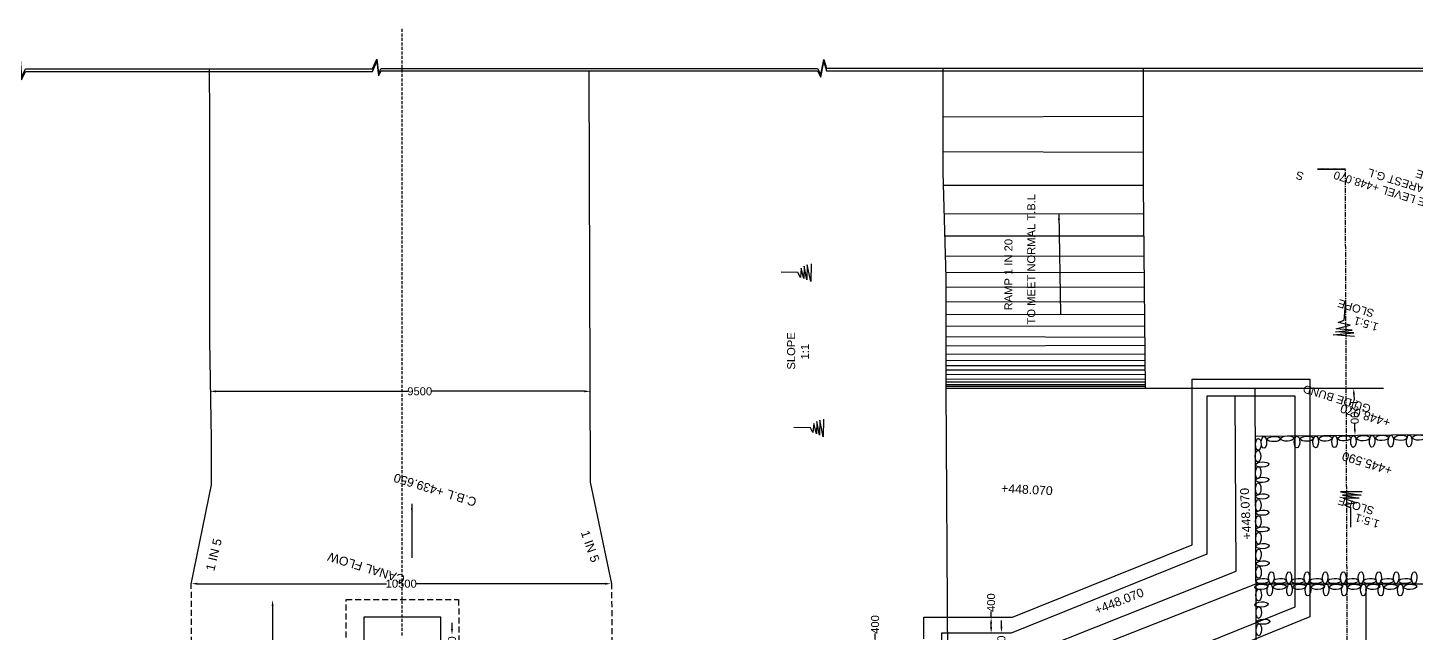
# Model space of a CAD drawing. Header units: millimetres. Extents: x 3621 to 101772, y 3733 to 84143.
# Drawn here: x 33418 to 68120, y 34486 to 49612 of the extents above; entities that cross this region are included whole.
import ezdxf

# ---------------------------------------------------------------- set-up
doc = ezdxf.new("R2010")
doc.units = ezdxf.units.MM
doc.header["$MEASUREMENT"] = 0
for name, pattern in [('CENTER', [2, 1.25, -0.25, 0.25, -0.25]), ('DASHED', [0.75, 0.5, -0.25]), ('HIDDEN', [0.375, 0.25, -0.125])]:
    doc.linetypes.add(name, pattern=pattern)
for name, color, linetype in [('DIM', 7, 'Continuous'), ('DWG', 7, 'Continuous'), ('TXT', 7, 'Continuous'), ('TXT @ 1', 7, 'Continuous')]:
    doc.layers.add(name, color=color, linetype=linetype)
doc.styles.add('Notes', font='arial.ttf')
doc.styles.get("Standard").update_dxf_attribs({"font": 'arial.ttf'})
doc.dimstyles.new('Civil', dxfattribs={"dimtxt": 200, "dimasz": 150, "dimexe": 0.1, "dimexo": 0.0625, "dimgap": 0.09, "dimtad": 0, "dimdec": 0, "dimzin": 12, "dimdsep": 46, "dimtxsty": 'Standard', "dimcen": 0.1, "dimse1": 1, "dimse2": 1, "dimadec": 0, "dimazin": 2, "dimtfac": 1, "dimtdec": 0, "dimtofl": 0, "dimtmove": 0, "dimatfit": 3, "dimfxl": 1, "dimfrac": 1, "dimtolj": 1, "dimtzin": 0, "dimarcsym": 0})

# ---------------------------------------------------------------- blocks, each defined once
blk = doc.blocks.new('*D69')
at = {"layer": 'Defpoints', "color": 0, "ltscale": 100, "transparency": 16777216}
for p in [(66518, 40606), (66557, 40607), (66551, 39432)]:
    blk.add_point(p, dxfattribs=at)
at = {"layer": 'DIM', "color": 0, "lineweight": -2, "ltscale": 100, "transparency": 16777216}
for p, q in [((66561, 40457), (66565, 40309)), ((66586, 39583), (66582, 39731))]:
    blk.add_line(p, q, dxfattribs=at)
at = {"layer": 'DIM', "color": 0, "ltscale": 100, "transparency": 16777216}
for points in [[(66586, 40457), (66536, 40456), (66557, 40607)], [(66611, 39584), (66561, 39582), (66590, 39433)]]:
    blk.add_solid(points, dxfattribs=at)
at = {"layer": 'DIM', "color": 0, "ltscale": 100, "transparency": 16777216, "insert": (66573, 40020), "char_height": 200, "attachment_point": 5, "rotation": 271.6022}
blk.add_mtext('\\A1;1200', dxfattribs=at)
blk = doc.blocks.new('*D80')
at = {"layer": 'Defpoints', "color": 0, "ltscale": 100, "transparency": 16777216}
for p in [(66864, 35709), (66999, 35709), (66999, 10815)]:
    blk.add_point(p, dxfattribs=at)
at = {"layer": 'DIM', "color": 0, "lineweight": -2, "ltscale": 100, "transparency": 16777216}
for p, q in [((66864, 35559), (66864, 23640)), ((66864, 10965), (66864, 22884))]:
    blk.add_line(p, q, dxfattribs=at)
at = {"layer": 'DIM', "color": 0, "ltscale": 100, "transparency": 16777216}
for points in [[(66839, 35559), (66889, 35559), (66864, 35709)], [(66839, 10965), (66889, 10965), (66864, 10815)]]:
    blk.add_solid(points, dxfattribs=at)
at = {"layer": 'DIM', "color": 0, "ltscale": 100, "transparency": 16777216, "insert": (66864, 23262), "char_height": 200, "attachment_point": 5, "rotation": 90}
blk.add_mtext('\\A1;25000', dxfattribs=at)
blk = doc.blocks.new('*D83')
at = {"layer": 'Defpoints', "color": 0, "ltscale": 100, "transparency": 16777216}
for p in [(54596, 34329), (55172, 34329), (55172, 33923)]:
    blk.add_point(p, dxfattribs=at)
at = {"layer": 'DIM', "color": 0, "lineweight": -2, "ltscale": 100, "transparency": 16777216}
for p, q in [((54596, 34329), (54596, 34479)), ((54596, 34073), (54596, 34179))]:
    blk.add_line(p, q, dxfattribs=at)
at = {"layer": 'DIM', "color": 0, "ltscale": 100, "transparency": 16777216}
for points in [[(54571, 34179), (54621, 34179), (54596, 34329)], [(54571, 34073), (54621, 34073), (54596, 33923)]]:
    blk.add_solid(points, dxfattribs=at)
at = {"layer": 'DIM', "color": 0, "ltscale": 100, "transparency": 16777216, "insert": (54596, 34704), "char_height": 200, "attachment_point": 5, "rotation": 90}
blk.add_mtext('\\A1;400', dxfattribs=at)
blk = doc.blocks.new('*D84')
at = {"layer": 'Defpoints', "color": 0, "ltscale": 100, "transparency": 16777216}
for p in [(57495, 34875), (57654, 34875), (57654, 34488)]:
    blk.add_point(p, dxfattribs=at)
at = {"layer": 'DIM', "color": 0, "lineweight": -2, "ltscale": 100, "transparency": 16777216}
for p, q in [((57495, 34875), (57495, 35025)), ((57495, 34638), (57495, 34725))]:
    blk.add_line(p, q, dxfattribs=at)
at = {"layer": 'DIM', "color": 0, "ltscale": 100, "transparency": 16777216}
for points in [[(57470, 34725), (57520, 34725), (57495, 34875)], [(57470, 34638), (57520, 34638), (57495, 34488)]]:
    blk.add_solid(points, dxfattribs=at)
at = {"layer": 'DIM', "color": 0, "ltscale": 100, "transparency": 16777216, "insert": (57495, 35249), "char_height": 200, "attachment_point": 5, "rotation": 90}
blk.add_mtext('\\A1;400', dxfattribs=at)
blk = doc.blocks.new('*D85')
at = {"layer": 'Defpoints', "color": 0, "ltscale": 100, "transparency": 16777216}
for p in [(57674, 34501), (57753, 34501), (57674, 33887)]:
    blk.add_point(p, dxfattribs=at)
at = {"layer": 'DIM', "color": 0, "lineweight": -2, "ltscale": 100, "transparency": 16777216}
for p, q in [((57753, 34651), (57753, 34801)), ((57753, 33737), (57753, 33587))]:
    blk.add_line(p, q, dxfattribs=at)
at = {"layer": 'DIM', "color": 0, "ltscale": 100, "transparency": 16777216}
for points in [[(57728, 34651), (57778, 34651), (57753, 34501)], [(57728, 33737), (57778, 33737), (57753, 33887)]]:
    blk.add_solid(points, dxfattribs=at)
at = {"layer": 'DIM', "color": 0, "ltscale": 100, "transparency": 16777216, "insert": (57753, 34194), "char_height": 200, "attachment_point": 5, "rotation": 90}
blk.add_mtext('\\A1;600', dxfattribs=at)
blk = doc.blocks.new('*D96')
at = {"layer": 'Defpoints', "color": 0, "ltscale": 100, "transparency": 16777216}
for p in [(39537, 35317), (39637, 35317), (39637, 11169)]:
    blk.add_point(p, dxfattribs=at)
at = {"layer": 'DIM', "color": 0, "lineweight": -2, "ltscale": 100, "transparency": 16777216}
for p, q in [((39537, 35167), (39537, 23621)), ((39537, 11319), (39537, 22866))]:
    blk.add_line(p, q, dxfattribs=at)
at = {"layer": 'DIM', "color": 0, "ltscale": 100, "transparency": 16777216}
for points in [[(39512, 35167), (39562, 35167), (39537, 35317)], [(39512, 11319), (39562, 11319), (39537, 11169)]]:
    blk.add_solid(points, dxfattribs=at)
at = {"layer": 'DIM', "color": 0, "ltscale": 100, "transparency": 16777216, "insert": (39537, 23243), "char_height": 200, "attachment_point": 5, "rotation": 90}
blk.add_mtext('\\A1;24220', dxfattribs=at)
blk = doc.blocks.new('*D109')
at = {"layer": 'Defpoints', "color": 0, "ltscale": 100, "transparency": 16777216}
for p in [(37507, 35696), (47995, 35723), (47995, 35696)]:
    blk.add_point(p, dxfattribs=at)
at = {"layer": 'DIM', "color": 0, "lineweight": -2, "ltscale": 100, "transparency": 16777216}
for p, q in [((37657, 35723), (42384, 35723)), ((47845, 35723), (43118, 35723))]:
    blk.add_line(p, q, dxfattribs=at)
at = {"layer": 'DIM', "color": 0, "ltscale": 100, "transparency": 16777216}
for points in [[(37657, 35748), (37657, 35698), (37507, 35723)], [(47845, 35748), (47845, 35698), (47995, 35723)]]:
    blk.add_solid(points, dxfattribs=at)
at = {"layer": 'DIM', "color": 0, "ltscale": 100, "transparency": 16777216, "insert": (42751, 35723), "char_height": 200, "attachment_point": 5}
blk.add_mtext('\\A1;10500', dxfattribs=at)
blk = doc.blocks.new('*D112')
at = {"layer": 'Defpoints', "color": 0, "ltscale": 100, "transparency": 16777216}
for p in [(43835, 34443), (44021, 34443), (43835, 33908)]:
    blk.add_point(p, dxfattribs=at)
at = {"layer": 'DIM', "color": 0, "lineweight": -2, "ltscale": 100, "transparency": 16777216}
for p, q in [((44021, 34593), (44021, 34743)), ((44021, 33758), (44021, 33608))]:
    blk.add_line(p, q, dxfattribs=at)
at = {"layer": 'DIM', "color": 0, "ltscale": 100, "transparency": 16777216}
for points in [[(43996, 34593), (44046, 34593), (44021, 34443)], [(43996, 33758), (44046, 33758), (44021, 33908)]]:
    blk.add_solid(points, dxfattribs=at)
at = {"layer": 'DIM', "color": 0, "ltscale": 100, "transparency": 16777216, "insert": (44021, 34175), "char_height": 200, "attachment_point": 5, "rotation": 90}
blk.add_mtext('\\A1;500', dxfattribs=at)
blk = doc.blocks.new('*D140')
at = {"layer": 'Defpoints', "color": 0, "ltscale": 100, "transparency": 16777216}
for p in [(37972, 40539), (47481, 40539), (47481, 40529)]:
    blk.add_point(p, dxfattribs=at)
at = {"layer": 'DIM', "color": 0, "lineweight": -2, "ltscale": 100, "transparency": 16777216}
for p, q in [((38122, 40529), (42915, 40529)), ((47331, 40529), (43512, 40529))]:
    blk.add_line(p, q, dxfattribs=at)
at = {"layer": 'DIM', "color": 0, "ltscale": 100, "transparency": 16777216}
for points in [[(38122, 40554), (38122, 40504), (37972, 40529)], [(47331, 40554), (47331, 40504), (47481, 40529)]]:
    blk.add_solid(points, dxfattribs=at)
at = {"layer": 'DIM', "color": 0, "ltscale": 100, "transparency": 16777216, "insert": (43213, 40529), "char_height": 200, "attachment_point": 5}
blk.add_mtext('\\A1;9500', dxfattribs=at)

msp = doc.modelspace()

# ---------------------------------------------------------------- linework, layer by layer
at = {"layer": 'DWG', "linetype": 'HIDDEN', "ltscale": 300}
msp.add_lwpolyline([(42779.1, 34432.1), (42779.1, 49611.5)], dxfattribs=at)
at = {"layer": 'DWG', "ltscale": 300}
for points in [[(13429, 48566.4), (33141.9, 48566.4), (33228.2, 48841.5), (33258.3, 48376.8), (33363.3, 48582.9), (42031.4, 48582.9), (42140.2, 48830.5), (42181.5, 48478.2), (42252.8, 48598.1), (53158.6, 48598.1), (53241.2, 48444.7), (53312.5, 48823.2), (53380, 48598.4), (69682.5, 48598.4)], [(13429, 48502.2), (33141.9, 48502.2), (33228.2, 48777.4), (33258.3, 48312.7), (33363.3, 48518.8), (42031.4, 48518.8), (42140.2, 48766.3), (42181.5, 48414.1), (42252.8, 48534), (53158.6, 48534), (53241.2, 48380.6), (53312.5, 48759.1), (53380, 48534.2), (69682.5, 48534.2)], [(37505, 35713.5), (38008.5, 38193.5), (38008.5, 39342), (37971, 41800.5), (37971, 44338.5), (37971, 47384), (37957.5, 48582.9)], [(48017.5, 35718), (47486, 38257), (47446, 48534)], [(52996.3, 43713.7), (52985.1, 43272.1), (52900.5, 43687.3), (52891, 43311.7), (52825.3, 43656.1), (52817.5, 43346.6), (52749.6, 43604.4), (52727.2, 43373.7), (52664.1, 43495), (52250.8, 43505.5)], [(53308.8, 39837), (53297.6, 39395.4), (53213, 39810.5), (53203.5, 39435), (53137.8, 39779.4), (53130, 39469.9), (53062.1, 39727.6), (53039.7, 39497), (52976.6, 39618.3), (52563.3, 39628.8)], [(22033.6, 33260.1), (57975.9, 33303.5), (64112.6, 35720.8), (69065.7, 35720.8), (69122.1, 23288.2)], [(43764.1, 23328.2), (43744, 34887.5), (41813.5, 34887.5), (41862.2, 23360.9)]]:
    msp.add_lwpolyline(points, dxfattribs=at)
at = {"layer": 'DWG', "ltscale": 100}
for points in [[(56415.5, 33847), (56368, 40605.5), (56368, 43369), (56299, 45999.5), (56293.5, 48598.4)], [(61354.5, 40605.5), (61354.5, 40605.5), (61303.5, 45680), (61303.5, 48598.4)], [(56296.1, 47389.5), (61303.5, 47405)], [(56297.9, 46520), (61303.5, 46504.5)], [(56307.3, 45682.4), (61303.5, 45680)], [(56326.1, 44964.8), (61310.6, 44972)], [(56340.7, 44410.7), (61316.3, 44409.7)], [(56354, 43902), (61321.2, 43914.8)], [(56364.4, 43507.2), (61325.4, 43499.1)], [(56368, 43128.5), (61329, 43143.6)], [(56368, 42773), (61332.8, 42765.6)], [(66579.3, 41895.8), (66044.3, 41936.4), (66560.6, 41987.3), (66100.7, 42019.2), (66521.9, 42058.6), (66119.9, 42086.6), (66469.5, 42184.6), (66167.3, 42249.2), (66322.6, 42306.5), (66356.5, 42794.9)], [(56368, 42445.5), (61335.9, 42460.6)], [(56368, 42165.5), (61338.9, 42157.9)], [(56368, 41901), (61341.6, 41885.7)], [(56368, 41666.5), (61343.7, 41681.9)], [(56368, 41462), (61346, 41454.1)], [(56368, 41303.5), (61347.6, 41295.1)], [(56368, 41174.5), (61348.8, 41174.4)], [(56368, 41069), (61349.8, 41068.7)], [(56368, 40953), (61350.9, 40958.9)], [(55811, 34344.5), (55811, 34891), (58028, 34891), (62519, 36696.5), (62519, 40829), (65462, 40829), (65462, 34891.5), (58055.5, 31879), (56443, 31879.1)], [(56368, 40833), (61352.1, 40844.4)], [(56368, 40764.5), (61352.8, 40769.8)], [(56368, 40703.5), (61353.5, 40703.6)], [(56368, 40658.5), (61353.5, 40658.6)], [(56368, 40605.5), (67303, 40605.5)], [(64086, 40605.5), (64161, 23283.6)], [(56441.2, 32305.5), (58055.5, 32305.5), (65091, 35143.5), (65091, 40407), (62887.5, 40407), (62887.5, 36464), (58000, 34484), (56256.2, 34490.9)], [(58003.9, 33804.8), (63619, 36038.5), (63593, 40407)], [(64091.2, 39408), (69211, 39457.5)], [(66765.5, 38021), (66229, 38017.5), (66740.5, 37931), (66279.5, 37931), (66697, 37862.5), (66294, 37862.5), (66636, 37740.5), (66330, 37697), (66481, 37629), (66481, 37139.5)], [(56256.2, 34490.9), (56240.8, 33649.7)]]:
    msp.add_lwpolyline(points, dxfattribs=at)
at = {"layer": 'DWG', "linetype": 'CENTER', "ltscale": 100}
msp.add_lwpolyline([(66443, 23285.7), (66348, 46083), (65652.5, 46083)], dxfattribs=at)
at = {"layer": 'DWG', "linetype": 'DASHED', "ltscale": 300}
for points in [[(37556, 23442.5), (37505, 35713.5)], [(48060.5, 23433.5), (48017.5, 35718)], [(41408.5, 23357.1), (41372.5, 35329.5), (44186.5, 35329.5), (44227.6, 23378)]]:
    msp.add_lwpolyline(points, dxfattribs=at)
at = {"layer": 'DWG', "ltscale": 100}
for centre, major_axis, ratio in [((64173.6, 39202), (4, 147.2), 0.4607331), ((64313.1, 39253), (4, 147.2), 0.4607331), ((64561.2, 39337.7), (163.5, 6.8), 0.4024659), ((64896.6, 39350), (163.5, 6.8), 0.4024659), ((65139.6, 39261), (4, 147.2), 0.4607331), ((65387.6, 39345.7), (163.5, 6.8), 0.4024659), ((65606.9, 39265.5), (4, 147.2), 0.4607331), ((65854.9, 39350.2), (163.5, 6.8), 0.4024659), ((66079.4, 39270.1), (4, 147.2), 0.4607331), ((66327.5, 39354.8), (163.5, 6.8), 0.4024659), ((66549.4, 39274.6), (4, 147.2), 0.4607331), ((66797.5, 39359.3), (163.5, 6.8), 0.4024659), ((67016.9, 39279.2), (4, 147.2), 0.4607331), ((67264.9, 39363.9), (163.5, 6.8), 0.4024659), ((67484.5, 39283.7), (4, 147.2), 0.4607331), ((67732.5, 39368.4), (163.5, 6.8), 0.4024659), ((67941.7, 39288.1), (4, 147.2), 0.4607331), ((68189.7, 39372.8), (163.5, 6.8), 0.4024659), ((64164.1, 38909.3), (4, 147.2), 0.4607331), ((64169, 38496.3), (4, 147.2), 0.4607331), ((64268.1, 38698.5), (163.5, 6.8), 0.4024659), ((64170.8, 38094.9), (4, 147.2), 0.4607331), ((64272.8, 38316.6), (163.5, 6.8), 0.4024659), ((64172.5, 37682.5), (4, 147.2), 0.4607331), ((64274.6, 37904.2), (163.5, 6.8), 0.4024659), ((64276.3, 37497.1), (163.5, 6.8), 0.4024659), ((64174.3, 37275.4), (4, 147.2), 0.4607331), ((64278.1, 37081.1), (163.5, 6.8), 0.4024659), ((64176.1, 36859.4), (4, 147.2), 0.4607331), ((64177.9, 36441.3), (4, 147.2), 0.4607331), ((64280, 36663), (163.5, 6.8), 0.4024659), ((64179.8, 36006), (4, 147.2), 0.4607331), ((64281.8, 36227.7), (163.5, 6.8), 0.4024659), ((64274.4, 35790.7), (163.5, 6.8), 0.4024659), ((64497.9, 35874.1), (4, 147.2), 0.4607331), ((64714.4, 35790.7), (163.5, 6.8), 0.4024659), ((64937.9, 35874.1), (4, 147.2), 0.4607331), ((65163.4, 35790.7), (163.5, 6.8), 0.4024659), ((65386.9, 35874.1), (4, 147.2), 0.4607331), ((65620.4, 35790.7), (163.5, 6.8), 0.4024659), ((65843.9, 35874.1), (4, 147.2), 0.4607331), ((66073.4, 35790.7), (163.5, 6.8), 0.4024659), ((66296.9, 35874.1), (4, 147.2), 0.4607331), ((66513.4, 35790.7), (163.5, 6.8), 0.4024659), ((66736.9, 35874.1), (4, 147.2), 0.4607331), ((66957.9, 35790.7), (163.5, 6.8), 0.4024659), ((67181.4, 35874.1), (4, 147.2), 0.4607331), ((67394.4, 35790.7), (163.5, 6.8), 0.4024659), ((67617.9, 35874.1), (4, 147.2), 0.4607331), ((67845.9, 35790.7), (163.5, 6.8), 0.4024659), ((68069.4, 35874.1), (4, 147.2), 0.4607331), ((64249.6, 35643.4), (163.5, 6.8), 0.4024659), ((64181.6, 35441.3), (4, 147.2), 0.4607331), ((64460, 35565.3), (4, 147.2), 0.4607331), ((64706.5, 35643.4), (163.5, 6.8), 0.4024659), ((64952, 35565.3), (4, 147.2), 0.4607331), ((65198.5, 35643.4), (163.5, 6.8), 0.4024659), ((65414.5, 35565.3), (4, 147.2), 0.4607331), ((65661, 35643.4), (163.5, 6.8), 0.4024659), ((65868.5, 35565.3), (4, 147.2), 0.4607331), ((66115, 35643.4), (163.5, 6.8), 0.4024659), ((66322.5, 35565.3), (4, 147.2), 0.4607331), ((66569, 35643.4), (163.5, 6.8), 0.4024659), ((66798.5, 35565.3), (4, 147.2), 0.4607331), ((67045, 35643.4), (163.5, 6.8), 0.4024659), ((67236.5, 35565.3), (4, 147.2), 0.4607331), ((67483, 35643.4), (163.5, 6.8), 0.4024659), ((67723, 35565.3), (4, 147.2), 0.4607331), ((67969.5, 35643.4), (163.5, 6.8), 0.4024659), ((64251.5, 35205.8), (163.5, 6.8), 0.4024659), ((64183.5, 35003.8), (4, 147.2), 0.4607331), ((64185.4, 34571.8), (4, 147.2), 0.4607331), ((64296.8, 34773.9), (163.5, 6.8), 0.4024659)]:
    msp.add_ellipse(centre, major_axis=major_axis, ratio=ratio, dxfattribs=at)

# ---------------------------------------------------------------- texts
at = {"layer": 'TXT'}
for s, p in [('TO MEET NORMAL T.B.L', (58597.9, 42200.1)), ('RAMP 1 IN 20', (58028, 42551.3)), ('SLOPE', (52597, 41072.6)), ('1:1', (52941.9, 41325.4))]:
    msp.add_text(s, height=200, rotation=90, dxfattribs=at).set_placement(p)
at = {"layer": 'TXT @ 1', "style": 'Notes'}
for s, height, p in [('S', 200, (65327, 45981.8)), ('WHERE IT MEET THE LEVEL +448.070', 200, (70922.8, 44551.4)), ('CONNECTED TO NEAREST G.L', 200, (70916.1, 44879.2)), ('GUIDE BUND MAY BE', 200, (70902.7, 45227)), ('SLOPE', 200, (67084.6, 42561.6)), ('1.5:1', 200, (67194.3, 42219.2)), ('GUIDE BUND', 200, (67004.4, 40179.8)), ('+448.070', 220, (67497.6, 39839.6)), ('+445.590', 220, (67540.3, 38646.7)), ('C.B.L +439.650', 220, (44655.5, 37855.2)), ('SLOPE', 200, (67086.8, 37628.6)), ('1.5:1', 200, (67220.7, 37297.3)), ('CANAL FLOW', 220, (42864.8, 35927.2))]:
    msp.add_text(s, height=height, rotation=162.91013, dxfattribs=at).set_placement(p)
at = {"layer": 'TXT @ 1'}
for s, rotation, p in [('+448.070', 357.01348, (57739.8, 38000.8)), ('+448.070', 92.96519, (63999.7, 36832.4)), ('1 IN 5', 76.15531, (38076.3, 36023.7)), ('1 IN 5', 289.31734, (47235.5, 37007.5)), ('+448.070', 21.41421, (60133.9, 34949.6))]:
    msp.add_text(s, height=220, rotation=rotation, dxfattribs=at).set_placement(p)

# ---------------------------------------------------------------- dimensions: what is measured, and where the dimension line sits
at = {"layer": 'DIM', "ltscale": 100}
dim = msp.add_linear_dim(base=(47480.5, 40529.4), p1=(37972.2, 40538.6), p2=(47480.5, 40538.6), angle=0, text='9500', dimstyle='Civil', dxfattribs=at)
dim.commit()
dim.dimension.update_dxf_attribs({"geometry": '*D140', "text_midpoint": (43213.4, 40529.4), "dimtype": 161})
for p1, p2, distance, text, picture, middle in [((66550.5, 39431.8), (66517.7, 40605.5), -39.3, '1200', '*D69', (66573.5, 40019.7)), ((37507.1, 35695.9), (47995.1, 35695.9), 27, '10500', '*D109', (42751.1, 35722.9)), ((57654.2, 34487.8), (57654.2, 34874.5), 158.8, '400', '*D84', (57495.4, 35249.2)), ((66998.6, 10814.7), (66998.6, 35709.2), 134.4, '25000', '*D80', (66864.2, 23261.9)), ((39636.9, 11169.2), (39636.9, 35317.4), 100, '24220', '*D96', (39536.9, 23243.3)), ((43835.3, 33908.1), (43835.3, 34442.8), -186, '500', '*D112', (44021.3, 34175.5)), ((55172.2, 33922.6), (55172.2, 34329.1), 575.8, '400', '*D83', (54596.4, 34703.9)), ((57673.9, 33886.7), (57673.9, 34501.5), -79.4, '600', '*D85', (57753.3, 34194.1))]:
    dim = msp.add_aligned_dim(p1=p1, p2=p2, distance=distance, text=text, dimstyle='Civil', dxfattribs=at)
    dim.commit()
    dim.dimension.update_dxf_attribs({"geometry": picture, "text_midpoint": middle})

# ---------------------------------------------------------------- leaders
at = {"layer": 'TXT', "ltscale": 100}
for points in [[(65652.5, 46083), (66348, 46083)], [(59188.4, 44968.9), (59227.5, 42454.2)], [(43017.4, 37718.8), (43017.4, 36372.4)]]:
    msp.add_leader(points, dimstyle='Civil', override={"dimgap": 0.09, "dimtad": 0}, dxfattribs=at)

doc.saveas('drawing.dxf')
